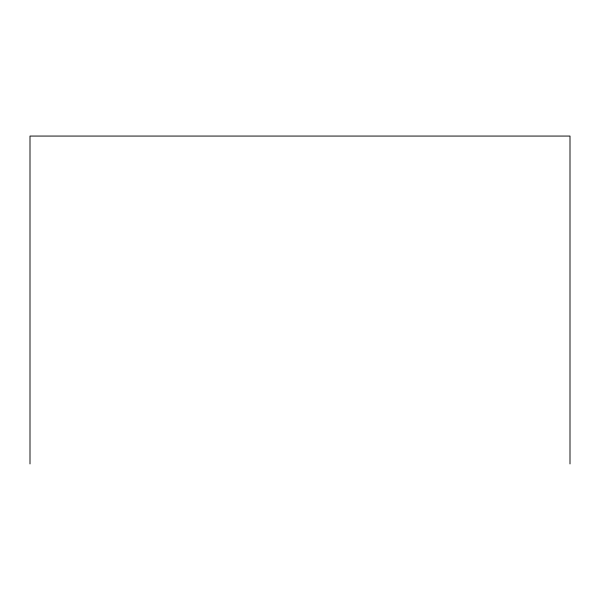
<?xml version="1.0" encoding="UTF-8"?>
<svg xmlns="http://www.w3.org/2000/svg" width="600" height="600" viewBox="0 0 600 600"><rect width="100%" height="100%" fill="white"/><g stroke="black" fill="none" stroke-linecap="round" stroke-linejoin="round"><path stroke-width="0.9" d="M570 463.935L570 136.065L30 136.065L30 463.935"/></g></svg>
